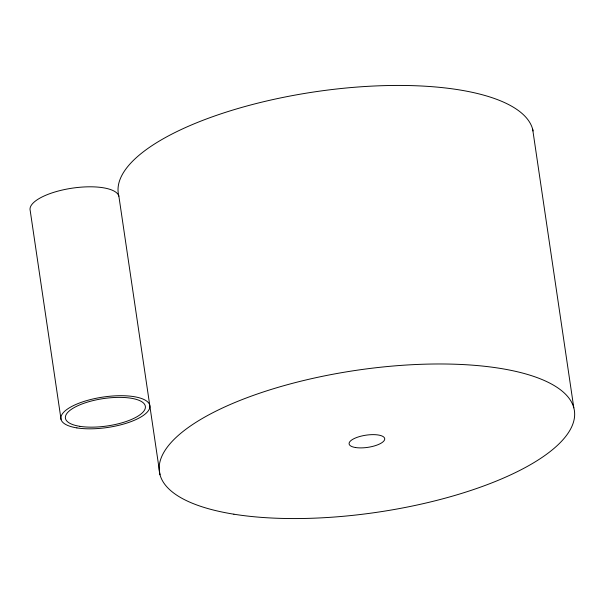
<?xml version="1.0" encoding="UTF-8"?>
<svg xmlns="http://www.w3.org/2000/svg" width="604" height="604" viewBox="0 0 604 604"><rect width="100%" height="100%" fill="white"/><g stroke="black" fill="none" stroke-linecap="round" stroke-linejoin="round"><path stroke-width="0.91" d="M532.668 129.271L573.8 407.806M533.068 131A209.739 71.733 -8.4 0 0 309.535 92.646A209.739 71.733 -8.4 0 0 118.875 196.194L160 474.729M61.049 419.44L30.2 210.539A44.945 15.372 -8.4 0 1 70.509 188.433A44.945 15.372 -8.4 0 1 118.875 196.194M79.758 426.318A40.408 13.824 -8.4 0 0 144.824 409.512A40.408 13.824 -8.4 0 0 91.566 400.965A40.408 13.824 -8.4 0 0 79.758 426.318M76.882 427.896A44.945 15.372 -8.4 0 0 149.248 409.202A44.945 15.372 -8.4 0 0 90.019 399.697A44.945 15.372 -8.4 0 0 76.882 427.896M355.484 447.526A18.007 6.161 -8.4 0 0 384.476 440.044A18.007 6.161 -8.4 0 0 360.747 436.231A18.007 6.161 -8.4 0 0 355.484 447.526M233.891 514.2A209.739 71.733 -8.4 0 0 571.618 426.983A209.739 71.733 -8.4 0 0 295.197 382.626A209.739 71.733 -8.4 0 0 233.891 514.2"/></g></svg>
